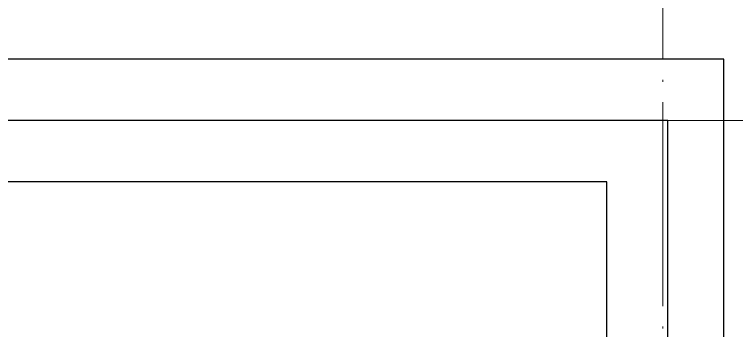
# Model space of a CAD drawing. Header units: inches. Extents: x 600 to 250244, y -404780 to 1000.
# Drawn here: x 236662 to 238080, y -275870 to -275250 of the extents above; entities that cross this region are included whole.
import ezdxf

# ---------------------------------------------------------------- set-up
doc = ezdxf.new("R2010")
doc.units = ezdxf.units.IN
doc.header["$MEASUREMENT"] = 0
doc.linetypes.add('DOTE', pattern=[2.42, 2, -0.2, 0.02, -0.2])
for name, color, linetype in [('D-ARCHI', 250, 'Continuous'), ('IBS-003-建筑窗框', 3, 'Continuous'), ('IBS-63-原建筑窗', 63, 'Continuous')]:
    doc.layers.add(name, color=color, linetype=linetype)

msp = doc.modelspace()

# ---------------------------------------------------------------- linework, layer by layer
at = {"layer": 'D-ARCHI', "color": 251, "linetype": 'DOTE', "lineweight": 5, "ltscale": 200}
for p, q in [((237935.2, -280178.6), (237935.2, -272638.4)), ((243575.2, -275458.4), (223248, -275458.4))]:
    msp.add_line(p, q, dxfattribs=at)
at = {"layer": 'IBS-003-建筑窗框', "color": 251, "ltscale": 10}
for p, q in [((238055.2, -275338.4), (232515.2, -275338.4)), ((238055.2, -276838.6), (238055.2, -275338.4)), ((237825.2, -275578.4), (232755.2, -275578.4)), ((237825.2, -276838.6), (237825.2, -275578.4))]:
    msp.add_line(p, q, dxfattribs=at)
at = {"layer": 'IBS-63-原建筑窗'}
for p, q in [((237945.2, -275458.4), (232635.2, -275458.4)), ((237945.2, -276838.6), (237945.2, -275458.4))]:
    msp.add_line(p, q, dxfattribs=at)

doc.saveas('drawing.dxf')
